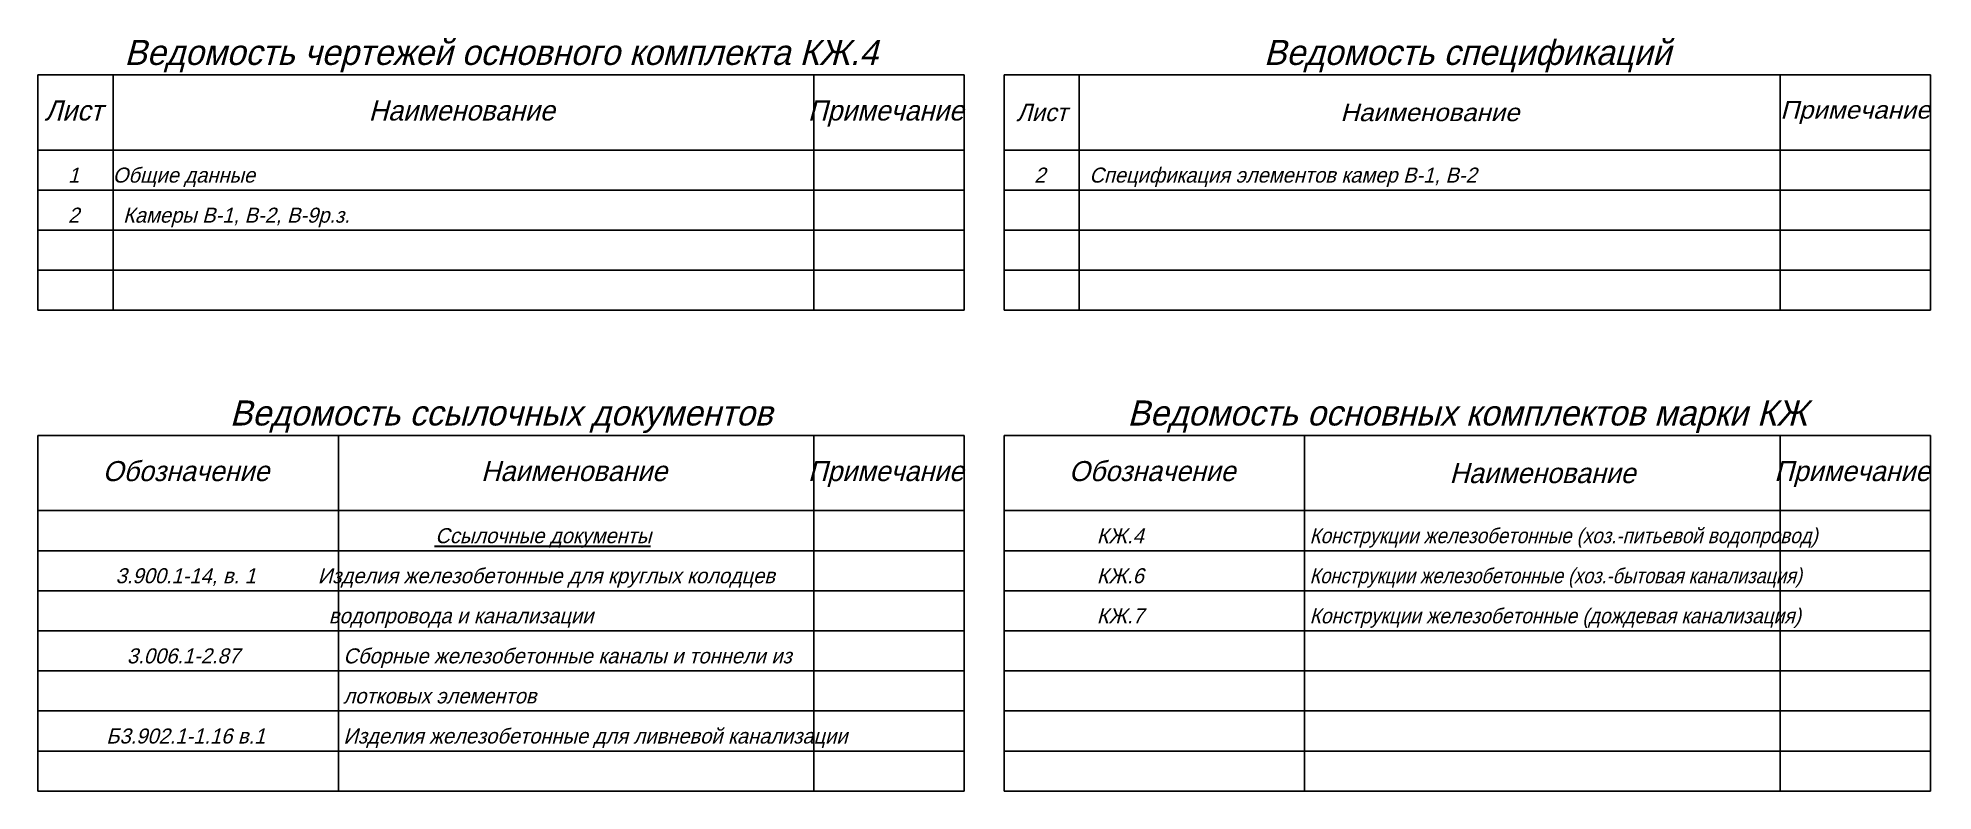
# Model space of a CAD drawing. Header units: millimetres. Extents: x 695781 to 965594, y -985383 to -799564.
# Drawn here: x 695781 to 714708, y -981328 to -973808 of the extents above.
import ezdxf
from ezdxf.enums import TextEntityAlignment as Align

# ---------------------------------------------------------------- set-up
doc = ezdxf.new("R2010")
doc.units = ezdxf.units.MM
doc.layers.get('Defpoints').update_dxf_attribs({"color": 1})
doc.layers.add('!_Рамка', color=7, linetype='Continuous')
doc.layers.add('Текст', color=3, linetype='Continuous', lineweight=35)
doc.styles.add('МИП_ГОСТ', font='MIPGOST.SHX', dxfattribs={"oblique": 15})

msp = doc.modelspace()

# ---------------------------------------------------------------- linework, layer by layer
at = {"layer": '!_Рамка'}
for p, q in [((705431, -974178), (714681, -974178)), ((705431, -974178), (705431, -974928)), ((706181, -974178), (706181, -974928)), ((713181, -974178), (713181, -974928)), ((714681, -974178), (714681, -974928)), ((705431, -974928), (714681, -974928)), ((705431, -974928), (705431, -976528)), ((706181, -974928), (706181, -976528)), ((713181, -974928), (713181, -976528)), ((714681, -974928), (714681, -976528)), ((705431, -975328), (714681, -975328)), ((705431, -975728), (714681, -975728)), ((705431, -976128), (714681, -976128)), ((705431, -976528), (714681, -976528))]:
    msp.add_line(p, q, dxfattribs=at)
for p, q in [((695781, -974178), (695781, -976528)), ((695781, -974178), (705031, -974178)), ((696531, -974178), (696531, -976528)), ((703531, -974178), (703531, -976528)), ((705031, -974178), (705031, -976528)), ((695781, -974928), (705031, -974928)), ((695781, -975328), (705031, -975328)), ((695781, -975728), (705031, -975728)), ((695781, -976128), (705031, -976128)), ((695781, -976528), (705031, -976528)), ((695781, -977778), (695781, -981328)), ((695781, -977778), (705031, -977778)), ((698781, -977778), (698781, -981328)), ((703531, -977778), (703531, -981328)), ((705031, -977778), (705031, -981328)), ((705431, -977778), (705431, -981328)), ((705431, -977778), (714681, -977778)), ((708431, -977778), (708431, -981328)), ((713181, -977778), (713181, -981328)), ((714681, -977778), (714681, -981328)), ((695781, -978528), (705031, -978528)), ((705431, -978528), (714681, -978528)), ((695781, -978928), (705031, -978928)), ((705431, -978928), (714681, -978928)), ((695781, -979328), (705031, -979328)), ((705431, -979328), (714681, -979328)), ((695781, -979728), (705031, -979728)), ((705431, -979728), (714681, -979728)), ((695781, -980128), (705031, -980128)), ((705431, -980128), (714681, -980128)), ((695781, -980528), (705031, -980528)), ((705431, -980528), (714681, -980528)), ((695781, -980928), (705031, -980928)), ((705431, -980928), (714681, -980928)), ((695781, -981328), (705031, -981328)), ((705431, -981328), (714681, -981328))]:
    msp.add_line(p, q)
at = {"layer": 'Defpoints'}
msp.add_xline((947276, -964718), (1, 0), dxfattribs=at)

# ---------------------------------------------------------------- texts
at = {"layer": 'Defpoints', "style": 'МИП_ГОСТ', "oblique": 15}
msp.add_text('Б3.902.1-1.16 в.1', height=150, dxfattribs=at).set_placement((697257, -980778), align=Align.MIDDLE_CENTER)
msp.add_text('Изделия железобетонные для ливневой канализации', height=150, dxfattribs=at).set_placement((698831, -980778), align=Align.MIDDLE_LEFT)
at = {"layer": 'Текст', "style": 'МИП_ГОСТ', "oblique": 15}
for s, height, p in [('Ведомость чертежей основного комплекта КЖ.4', 250, (700406, -973953)), ('Ведомость спецификаций', 250, (710056, -973953)), ('Лист', 200, (696137, -974533)), ('Наименование', 200, (700012, -974533)), ('Примечание', 200, (704249, -974533)), ('1', 150, (696137, -975178)), ('Общие данные', 150, (697238, -975178)), ('2', 150, (705787, -975178)), ('2', 150, (696137, -975578)), ('Ведомость ссылочных документов', 250, (700406, -977553)), ('Ведомость основных комплектов марки КЖ', 250, (710056, -977553)), ('Обозначение', 200, (697258, -978133)), ('Наименование', 200, (701134, -978133)), ('Примечание', 200, (704249, -978133)), ('Обозначение', 200, (706908, -978133)), ('Наименование', 200, (710806, -978153)), ('Примечание', 200, (713899, -978133)), ('%%uСсылочные документы', 150, (700827, -978778)), ('КЖ.4', 150, (706590, -978778)), ('Изделия железобетонные для круглых колодцев', 150, (700858, -979178)), ('3.900.1-14, в. 1', 150, (697257, -979178)), ('КЖ.6', 150, (706590, -979178)), ('водопровода и канализации', 150, (700006, -979578)), ('КЖ.7', 150, (706590, -979578)), ('3.006.1-2.87', 150, (697233, -979978))]:
    msp.add_text(s, height=height, dxfattribs=at).set_placement(p, align=Align.MIDDLE_CENTER)
for s, p in [('Спецификация элементов камер В-1, В-2', (706281, -975178)), ('Камеры В-1, В-2, В-9р.з.', (696631, -975578)), ('Сборные железобетонные каналы и тоннели из ', (698831, -979978)), ('лотковых элементов', (698831, -980378))]:
    msp.add_text(s, height=150, dxfattribs=at).set_placement(p, align=Align.MIDDLE_LEFT)
for s, width, p in [('Конструкции железобетонные (хоз.-питьевой водопровод)', 0.93, (708481, -978778)), ('Конструкции железобетонные (хоз.-бытовая канализация)', 0.9, (708481, -979178)), ('Конструкции железобетонные (дождевая канализация)', 0.95, (708481, -979578))]:
    msp.add_text(s, height=150, dxfattribs=dict(at, width=width)).set_placement(p, align=Align.MIDDLE_LEFT)
at = {"layer": 'Текст', "char_height": 175, "attachment_point": 5, "style": 'МИП_ГОСТ'}
for s, insert, width in [('Лист', (705806, -974553), 650), ('{\\W1.1;Наименование}', (709681, -974553), 6900), ('{\\W1.1;Примечание}', (713931, -974553), 1400)]:
    msp.add_mtext(s, dxfattribs=dict(at, insert=insert, width=width))

doc.saveas('drawing.dxf')
